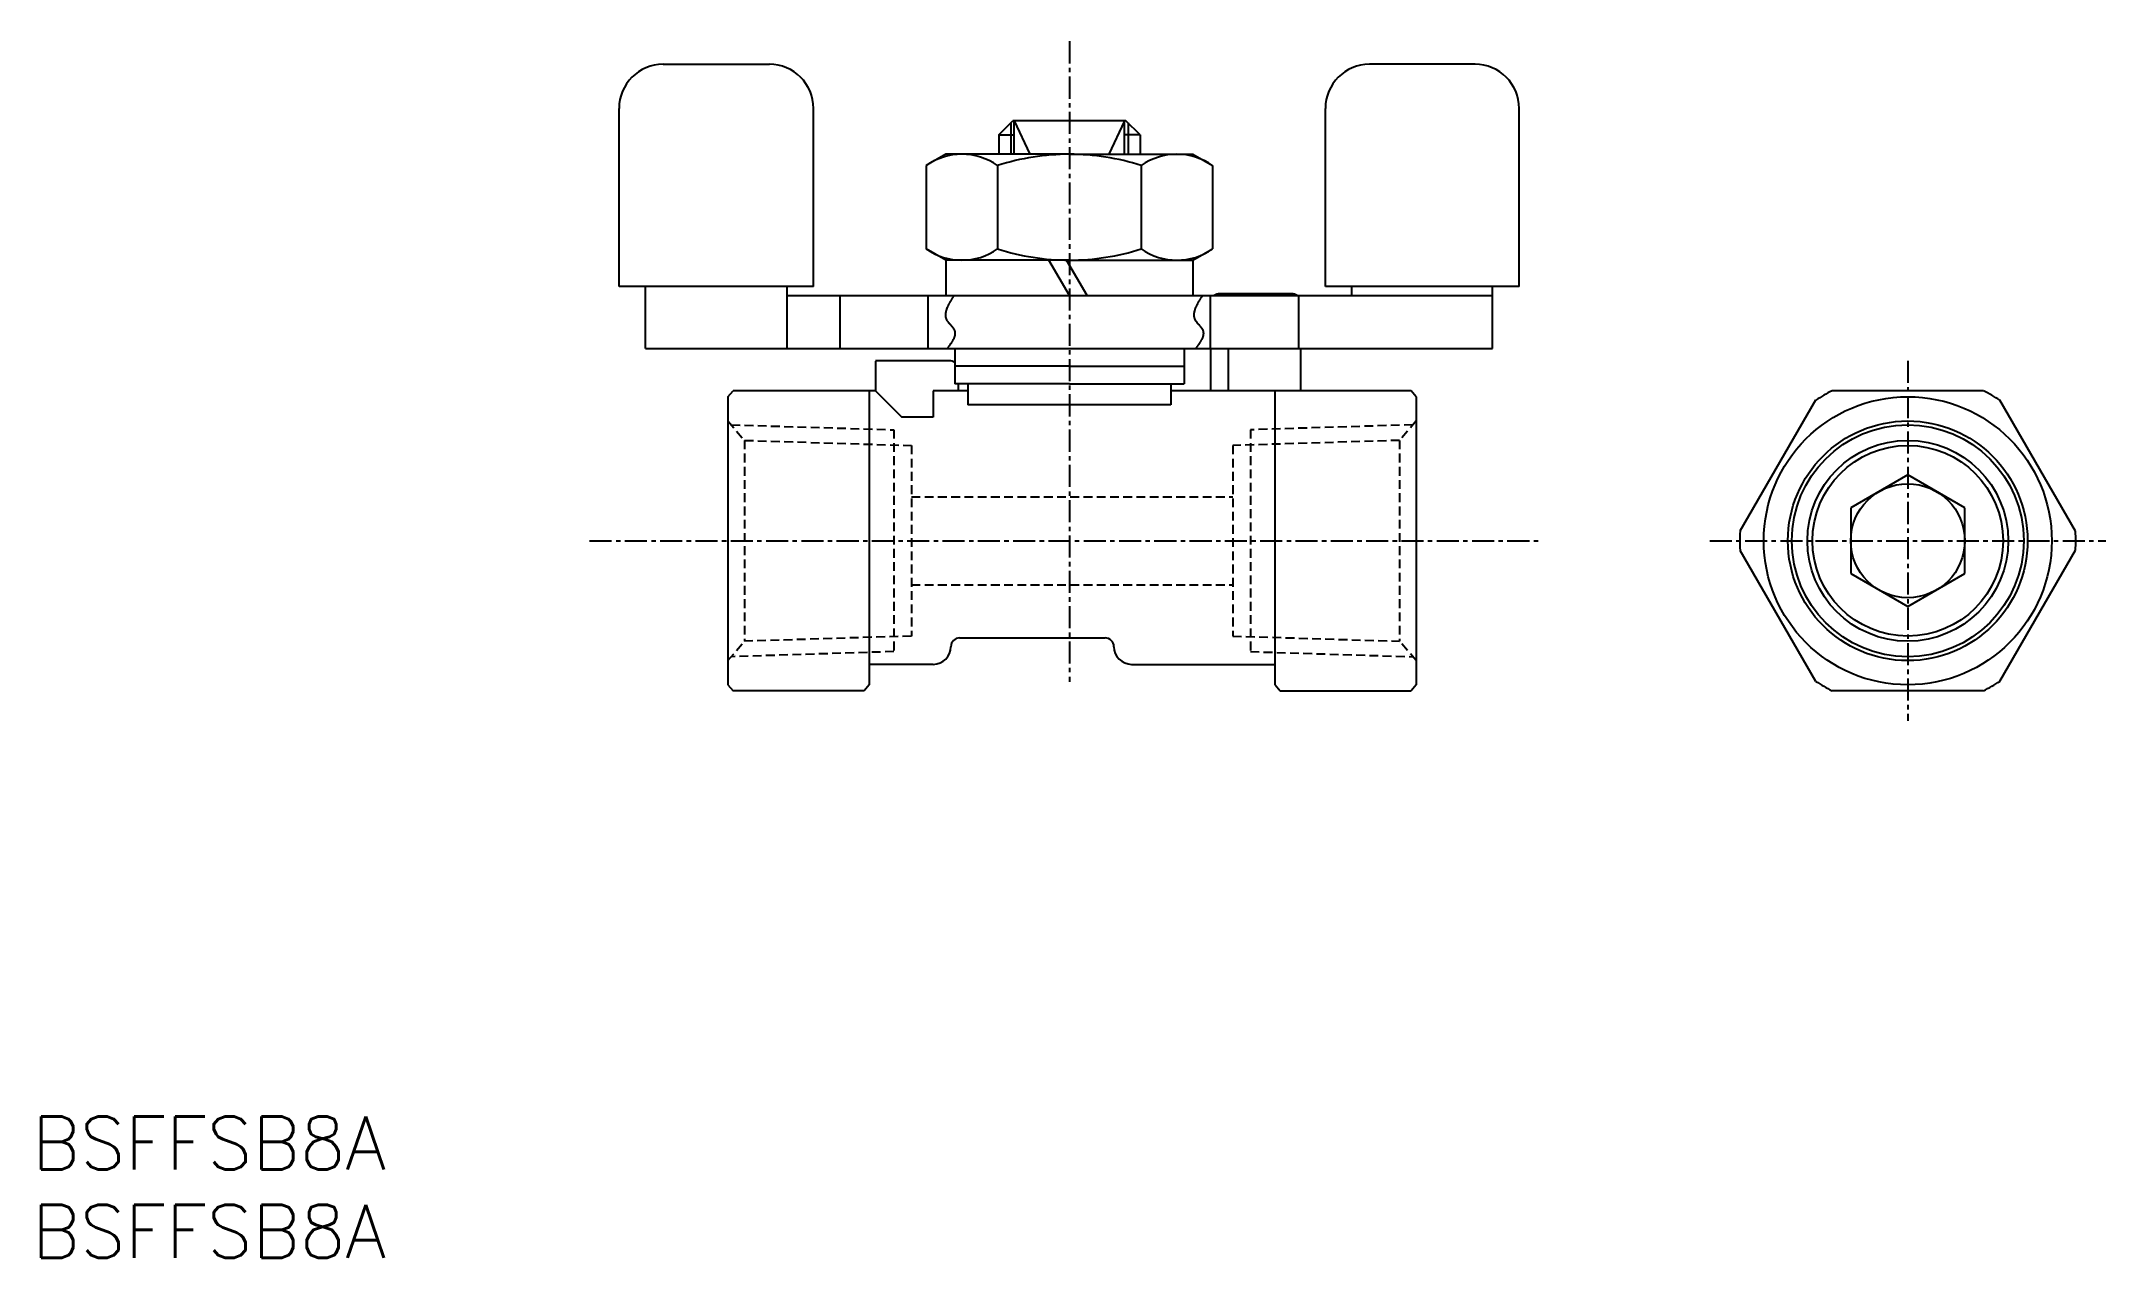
# Model space of a CAD drawing. Extents: x 1 to 117, y 0 to 69.
import ezdxf

# ---------------------------------------------------------------- set-up
doc = ezdxf.new("R2010")
doc.units = 0
doc.linetypes.add('CENTER', pattern=[2, 1.25, -0.25, 0.25, -0.25])
doc.linetypes.add('DASHED', pattern=[0.75, 0.5, -0.25])
doc.layers.get('0').update_dxf_attribs({"linetype": 'CONTINUOUS'})
doc.layers.add('CENTER', color=1, linetype='CENTER')
doc.styles.get("Standard").update_dxf_attribs({"font": 'txt.shx'})

# ---------------------------------------------------------------- blocks, each defined once
blk = doc.blocks.new('*U5')
at = {"color": 7, "linetype": 'CONTINUOUS'}
blk.add_text('BSFFSB8A', height=3, dxfattribs=at).set_placement((0, 0))
blk = doc.blocks.new('*U6')
at = {"color": 7, "linetype": 'CONTINUOUS'}
blk.add_text('BSFFSB8A', height=3, dxfattribs=at).set_placement((0, 5))

msp = doc.modelspace()

# ---------------------------------------------------------------- linework, layer by layer
at = {"color": 7, "linetype": 'CONTINUOUS'}
for p, q in [((35.75, 67.62), (41.77, 67.62)), ((81.75, 67.62), (75.77, 67.62)), ((33.25, 55.02), (33.25, 65.12)), ((44.27, 55.02), (44.27, 65.12)), ((54.77, 63.62), (55.57, 64.42)), ((61.97, 64.42), (55.57, 64.42)), ((55.64, 62.52), (55.64, 64.42)), ((61.89, 62.52), (61.89, 64.42)), ((62.77, 63.62), (61.97, 64.42)), ((73.27, 55.02), (73.27, 65.12)), ((84.25, 55.02), (84.25, 65.12)), ((54.77, 63.62), (54.77, 62.52)), ((54.77, 63.62), (55.64, 63.62)), ((62.77, 63.62), (61.89, 63.62)), ((62.77, 63.62), (62.77, 62.52)), ((51.77, 62.52), (50.66, 61.88)), ((58.77, 62.52), (51.77, 62.52)), ((58.77, 62.52), (65.77, 62.52)), ((65.77, 62.52), (66.88, 61.88)), ((50.66, 61.88), (50.66, 57.16)), ((54.7, 61.88), (54.7, 57.16)), ((62.83, 61.88), (62.83, 57.16)), ((66.88, 61.88), (66.88, 57.16)), ((51.77, 56.52), (50.66, 57.16)), ((51.77, 56.52), (51.77, 54.52)), ((58.77, 56.52), (51.77, 56.52)), ((58.77, 56.52), (52.77, 56.52)), ((58.77, 54.52), (57.61, 56.52)), ((59.77, 54.52), (58.61, 56.52)), ((58.77, 56.52), (65.77, 56.52)), ((65.77, 56.52), (66.88, 57.16)), ((65.77, 56.52), (65.77, 54.52)), ((44.27, 55.02), (33.25, 55.02)), ((34.75, 51.52), (34.75, 55.02)), ((42.77, 51.52), (42.77, 55.02)), ((84.25, 55.02), (73.27, 55.02)), ((74.77, 54.52), (74.77, 55.02)), ((82.75, 51.52), (82.75, 55.02)), ((42.77, 54.52), (82.75, 54.52)), ((45.77, 51.52), (45.77, 54.52)), ((50.77, 51.52), (50.77, 54.52)), ((66.77, 51.52), (66.77, 54.52)), ((71.37, 54.62), (67.27, 54.62)), ((71.77, 51.52), (71.77, 54.52)), ((34.75, 51.52), (58.77, 51.52)), ((52.27, 51.52), (52.27, 50.52)), ((58.77, 51.52), (82.75, 51.52)), ((65.27, 51.52), (65.27, 50.52)), ((66.77, 51.52), (66.77, 49.12)), ((67.77, 51.52), (67.77, 49.12)), ((71.87, 51.52), (71.87, 49.12)), ((51.97, 50.82), (47.78, 50.82)), ((47.78, 50.79), (47.78, 49.12)), ((58.77, 50.52), (52.27, 50.52)), ((52.27, 50.52), (52.27, 49.52)), ((58.77, 50.52), (65.27, 50.52)), ((65.27, 50.52), (65.27, 49.52)), ((58.77, 49.52), (52.27, 49.52)), ((52.47, 49.52), (52.47, 49.12)), ((53.02, 49.52), (53.02, 48.32)), ((58.77, 49.52), (64.52, 49.52)), ((58.77, 49.52), (65.27, 49.52)), ((64.52, 49.52), (64.52, 48.32)), ((39.42, 48.78), (39.71, 49.12)), ((39.42, 48.78), (39.42, 32.46)), ((47.78, 49.12), (39.71, 49.12)), ((47.42, 49.12), (47.42, 32.46)), ((47.78, 49.12), (49.28, 47.62)), ((51.05, 49.12), (51.05, 47.62)), ((53.02, 49.12), (51.05, 49.12)), ((58.77, 48.32), (53.02, 48.32)), ((64.52, 48.32), (58.77, 48.32)), ((78.13, 49.12), (64.52, 49.12)), ((70.42, 32.46), (70.42, 49.12)), ((78.42, 48.78), (78.13, 49.12)), ((78.42, 48.78), (78.42, 32.46)), ((51.05, 47.62), (49.28, 47.62)), ((106.27, 44.35), (103.04, 42.49)), ((109.5, 42.49), (106.27, 44.35)), ((103.04, 42.49), (103.04, 38.76)), ((109.5, 38.76), (109.5, 42.49)), ((103.04, 38.76), (106.27, 36.89)), ((106.27, 36.89), (109.5, 38.76)), ((52.55, 35.12), (60.79, 35.12)), ((52.05, 34.62), (52.05, 34.62)), ((61.29, 34.62), (61.29, 34.62)), ((51.05, 33.62), (47.42, 33.62)), ((62.29, 33.62), (70.42, 33.62)), ((39.42, 32.46), (39.71, 32.12)), ((47.13, 32.12), (39.71, 32.12)), ((47.42, 32.46), (47.13, 32.12)), ((70.42, 32.46), (70.71, 32.12)), ((70.71, 32.12), (78.13, 32.12)), ((78.42, 32.46), (78.13, 32.12))]:
    msp.add_line(p, q, dxfattribs=at)
at = {"color": 3, "linetype": 'CONTINUOUS'}
for p, q in [((55.64, 64.42), (56.52, 62.52)), ((61.89, 64.42), (61.01, 62.52)), ((55.44, 64.3), (55.44, 62.52)), ((62.09, 64.3), (62.09, 62.52))]:
    msp.add_line(p, q, dxfattribs=at)
at = {"color": 3, "linetype": 'DASHED'}
for p, q in [((39.42, 47.41), (40.36, 46.31)), ((39.61, 47.19), (48.82, 46.91)), ((48.82, 46.91), (48.82, 34.34)), ((78.23, 47.19), (69.02, 46.91)), ((69.02, 46.91), (69.02, 34.34)), ((78.42, 47.41), (77.48, 46.31)), ((40.36, 46.31), (49.82, 46.02)), ((40.36, 46.31), (40.36, 34.93)), ((49.82, 46.02), (49.82, 35.22)), ((77.48, 46.31), (68.02, 46.02)), ((68.02, 46.02), (68.02, 35.22)), ((77.48, 46.31), (77.48, 34.93)), ((49.82, 43.12), (68.02, 43.12)), ((49.82, 38.12), (68.02, 38.12)), ((49.82, 35.22), (40.36, 34.93)), ((68.02, 35.22), (77.48, 34.93)), ((39.42, 33.83), (40.36, 34.93)), ((48.82, 34.34), (39.61, 34.05)), ((69.02, 34.34), (78.23, 34.05)), ((78.42, 33.83), (77.48, 34.93))]:
    msp.add_line(p, q, dxfattribs=at)
at = {"color": 7, "linetype": 'CONTINUOUS'}
for points in [[(101.05, 48.58), (96.76, 41.16)], [(110.55, 49.12), (101.98, 49.12)], [(115.77, 41.16), (111.48, 48.58)], [(96.76, 40.08), (101.05, 32.66)], [(111.48, 32.66), (115.77, 40.08)], [(110.55, 32.12), (101.98, 32.12)]]:
    msp.add_lwpolyline(points, dxfattribs=at)
at = {"color": 7}
for points in [[(51.86, 51.52, 0), (51.87, 51.54, 0), (51.89, 51.56, 0), (51.9, 51.57, 0), (51.91, 51.59, 0), (51.92, 51.61, 0), (51.94, 51.62, 0), (51.95, 51.64, 0), (51.96, 51.66, 0), (51.97, 51.67, 0), (51.98, 51.69, 0), (52, 51.71, 0), (52.01, 51.72, 0), (52.02, 51.74, 0), (52.03, 51.76, 0), (52.04, 51.77, 0), (52.05, 51.79, 0), (52.06, 51.81, 0), (52.08, 51.82, 0), (52.09, 51.84, 0), (52.1, 51.86, 0), (52.11, 51.87, 0), (52.12, 51.89, 0), (52.13, 51.9, 0), (52.14, 51.92, 0), (52.15, 51.94, 0), (52.16, 51.95, 0), (52.17, 51.97, 0), (52.18, 51.99, 0), (52.19, 52, 0), (52.19, 52.02, 0), (52.2, 52.03, 0), (52.21, 52.05, 0), (52.22, 52.07, 0), (52.23, 52.08, 0), (52.23, 52.1, 0), (52.24, 52.12, 0), (52.25, 52.13, 0), (52.25, 52.15, 0), (52.26, 52.16, 0), (52.26, 52.18, 0), (52.27, 52.19, 0), (52.27, 52.21, 0), (52.28, 52.23, 0), (52.28, 52.24, 0), (52.29, 52.26, 0), (52.29, 52.27, 0), (52.29, 52.29, 0), (52.29, 52.3, 0), (52.3, 52.32, 0), (52.3, 52.33, 0), (52.3, 52.35, 0), (52.3, 52.36, 0), (52.3, 52.38, 0), (52.3, 52.39, 0), (52.3, 52.41, 0), (52.3, 52.42, 0), (52.3, 52.44, 0), (52.29, 52.45, 0), (52.29, 52.47, 0), (52.29, 52.48, 0), (52.28, 52.5, 0), (52.28, 52.51, 0), (52.27, 52.53, 0), (52.27, 52.54, 0), (52.26, 52.55, 0), (52.26, 52.57, 0), (52.25, 52.58, 0), (52.24, 52.6, 0), (52.23, 52.61, 0), (52.22, 52.62, 0), (52.22, 52.64, 0), (52.21, 52.65, 0), (52.2, 52.67, 0), (52.19, 52.68, 0), (52.18, 52.69, 0), (52.17, 52.71, 0), (52.16, 52.72, 0), (52.14, 52.73, 0), (52.13, 52.75, 0), (52.12, 52.76, 0), (52.11, 52.77, 0), (52.1, 52.79, 0), (52.09, 52.8, 0), (52.07, 52.81, 0), (52.06, 52.83, 0), (52.05, 52.84, 0), (52.04, 52.86, 0), (52.03, 52.87, 0), (52.01, 52.88, 0), (52, 52.9, 0), (51.99, 52.91, 0), (51.98, 52.92, 0), (51.97, 52.94, 0), (51.95, 52.95, 0), (51.94, 52.96, 0), (51.93, 52.98, 0), (51.92, 52.99, 0), (51.91, 53, 0), (51.9, 53.02, 0), (51.89, 53.03, 0), (51.88, 53.05, 0), (51.87, 53.06, 0), (51.86, 53.07, 0), (51.85, 53.09, 0), (51.84, 53.1, 0), (51.83, 53.12, 0), (51.83, 53.13, 0), (51.82, 53.15, 0), (51.81, 53.16, 0), (51.81, 53.18, 0), (51.8, 53.19, 0), (51.8, 53.2, 0), (51.79, 53.22, 0), (51.79, 53.23, 0), (51.78, 53.25, 0), (51.78, 53.26, 0), (51.77, 53.28, 0), (51.77, 53.29, 0), (51.77, 53.31, 0), (51.77, 53.33, 0), (51.76, 53.34, 0), (51.76, 53.36, 0), (51.76, 53.37, 0), (51.76, 53.39, 0), (51.76, 53.4, 0), (51.76, 53.42, 0), (51.76, 53.43, 0), (51.76, 53.45, 0), (51.76, 53.47, 0), (51.76, 53.48, 0), (51.76, 53.5, 0), (51.77, 53.51, 0), (51.77, 53.53, 0), (51.77, 53.55, 0), (51.77, 53.56, 0), (51.78, 53.58, 0), (51.78, 53.59, 0), (51.78, 53.61, 0), (51.79, 53.63, 0), (51.79, 53.64, 0), (51.8, 53.66, 0), (51.8, 53.68, 0), (51.81, 53.69, 0), (51.81, 53.71, 0), (51.82, 53.73, 0), (51.82, 53.74, 0), (51.83, 53.76, 0), (51.83, 53.78, 0), (51.84, 53.79, 0), (51.85, 53.81, 0), (51.85, 53.83, 0), (51.86, 53.84, 0), (51.87, 53.86, 0), (51.88, 53.88, 0), (51.88, 53.89, 0), (51.89, 53.91, 0), (51.9, 53.93, 0), (51.91, 53.95, 0), (51.92, 53.96, 0), (51.92, 53.98, 0), (51.93, 54, 0), (51.94, 54.01, 0), (51.95, 54.03, 0), (51.96, 54.05, 0), (51.97, 54.07, 0), (51.98, 54.08, 0), (51.99, 54.1, 0), (52, 54.12, 0), (52.01, 54.14, 0), (52.02, 54.15, 0), (52.03, 54.17, 0), (52.04, 54.19, 0), (52.05, 54.21, 0), (52.06, 54.22, 0), (52.07, 54.24, 0), (52.08, 54.26, 0), (52.09, 54.28, 0), (52.1, 54.29, 0), (52.11, 54.31, 0), (52.12, 54.33, 0), (52.13, 54.35, 0), (52.14, 54.36, 0), (52.15, 54.38, 0), (52.16, 54.4, 0), (52.18, 54.42, 0), (52.19, 54.43, 0), (52.2, 54.45, 0), (52.21, 54.47, 0), (52.22, 54.49, 0), (52.23, 54.5, 0), (52.24, 54.52, 0)], [(65.94, 51.52, 0), (65.95, 51.54, 0), (65.96, 51.56, 0), (65.97, 51.57, 0), (65.99, 51.59, 0), (66, 51.61, 0), (66.01, 51.62, 0), (66.02, 51.64, 0), (66.04, 51.66, 0), (66.05, 51.67, 0), (66.06, 51.69, 0), (66.07, 51.71, 0), (66.08, 51.72, 0), (66.1, 51.74, 0), (66.11, 51.76, 0), (66.12, 51.77, 0), (66.13, 51.79, 0), (66.14, 51.81, 0), (66.15, 51.82, 0), (66.16, 51.84, 0), (66.17, 51.86, 0), (66.18, 51.87, 0), (66.19, 51.89, 0), (66.2, 51.9, 0), (66.21, 51.92, 0), (66.22, 51.94, 0), (66.23, 51.95, 0), (66.24, 51.97, 0), (66.25, 51.99, 0), (66.26, 52, 0), (66.27, 52.02, 0), (66.28, 52.03, 0), (66.29, 52.05, 0), (66.29, 52.07, 0), (66.3, 52.08, 0), (66.31, 52.1, 0), (66.32, 52.12, 0), (66.32, 52.13, 0), (66.33, 52.15, 0), (66.33, 52.16, 0), (66.34, 52.18, 0), (66.34, 52.19, 0), (66.35, 52.21, 0), (66.35, 52.23, 0), (66.36, 52.24, 0), (66.36, 52.26, 0), (66.36, 52.27, 0), (66.37, 52.29, 0), (66.37, 52.3, 0), (66.37, 52.32, 0), (66.37, 52.33, 0), (66.37, 52.35, 0), (66.38, 52.36, 0), (66.38, 52.38, 0), (66.38, 52.39, 0), (66.37, 52.41, 0), (66.37, 52.42, 0), (66.37, 52.44, 0), (66.37, 52.45, 0), (66.37, 52.47, 0), (66.36, 52.48, 0), (66.36, 52.5, 0), (66.35, 52.51, 0), (66.35, 52.53, 0), (66.34, 52.54, 0), (66.34, 52.55, 0), (66.33, 52.57, 0), (66.32, 52.58, 0), (66.32, 52.6, 0), (66.31, 52.61, 0), (66.3, 52.62, 0), (66.29, 52.64, 0), (66.28, 52.65, 0), (66.27, 52.67, 0), (66.26, 52.68, 0), (66.25, 52.69, 0), (66.24, 52.71, 0), (66.23, 52.72, 0), (66.22, 52.73, 0), (66.21, 52.75, 0), (66.2, 52.76, 0), (66.19, 52.77, 0), (66.17, 52.79, 0), (66.16, 52.8, 0), (66.15, 52.81, 0), (66.14, 52.83, 0), (66.13, 52.84, 0), (66.11, 52.86, 0), (66.1, 52.87, 0), (66.09, 52.88, 0), (66.08, 52.9, 0), (66.07, 52.91, 0), (66.05, 52.92, 0), (66.04, 52.94, 0), (66.03, 52.95, 0), (66.02, 52.96, 0), (66.01, 52.98, 0), (66, 52.99, 0), (65.99, 53, 0), (65.98, 53.02, 0), (65.96, 53.03, 0), (65.95, 53.05, 0), (65.95, 53.06, 0), (65.94, 53.07, 0), (65.93, 53.09, 0), (65.92, 53.1, 0), (65.91, 53.12, 0), (65.9, 53.13, 0), (65.9, 53.15, 0), (65.89, 53.16, 0), (65.88, 53.18, 0), (65.88, 53.19, 0), (65.87, 53.2, 0), (65.87, 53.22, 0), (65.86, 53.23, 0), (65.86, 53.25, 0), (65.85, 53.26, 0), (65.85, 53.28, 0), (65.85, 53.29, 0), (65.84, 53.31, 0), (65.84, 53.33, 0), (65.84, 53.34, 0), (65.84, 53.36, 0), (65.84, 53.37, 0), (65.84, 53.39, 0), (65.84, 53.4, 0), (65.84, 53.42, 0), (65.84, 53.43, 0), (65.84, 53.45, 0), (65.84, 53.47, 0), (65.84, 53.48, 0), (65.84, 53.5, 0), (65.84, 53.51, 0), (65.84, 53.53, 0), (65.85, 53.55, 0), (65.85, 53.56, 0), (65.85, 53.58, 0), (65.86, 53.59, 0), (65.86, 53.61, 0), (65.86, 53.63, 0), (65.87, 53.64, 0), (65.87, 53.66, 0), (65.88, 53.68, 0), (65.88, 53.69, 0), (65.89, 53.71, 0), (65.89, 53.73, 0), (65.9, 53.74, 0), (65.9, 53.76, 0), (65.91, 53.78, 0), (65.92, 53.79, 0), (65.92, 53.81, 0), (65.93, 53.83, 0), (65.94, 53.84, 0), (65.94, 53.86, 0), (65.95, 53.88, 0), (65.96, 53.89, 0), (65.97, 53.91, 0), (65.97, 53.93, 0), (65.98, 53.95, 0), (65.99, 53.96, 0), (66, 53.98, 0), (66.01, 54, 0), (66.02, 54.01, 0), (66.03, 54.03, 0), (66.04, 54.05, 0), (66.04, 54.07, 0), (66.05, 54.08, 0), (66.06, 54.1, 0), (66.07, 54.12, 0), (66.08, 54.14, 0), (66.09, 54.15, 0), (66.1, 54.17, 0), (66.11, 54.19, 0), (66.12, 54.21, 0), (66.13, 54.22, 0), (66.14, 54.24, 0), (66.15, 54.26, 0), (66.16, 54.28, 0), (66.18, 54.29, 0), (66.19, 54.31, 0), (66.2, 54.33, 0), (66.21, 54.35, 0), (66.22, 54.36, 0), (66.23, 54.38, 0), (66.24, 54.4, 0), (66.25, 54.42, 0), (66.26, 54.43, 0), (66.27, 54.45, 0), (66.28, 54.47, 0), (66.3, 54.49, 0), (66.31, 54.5, 0), (66.32, 54.52, 0)]]:
    msp.add_polyline3d(points, dxfattribs=at)
at = {"color": 7, "linetype": 'CONTINUOUS'}
for radius in [8.16, 6.79, 5.69, 5.4, 3.23]:
    msp.add_circle((106.27, 40.62), radius, dxfattribs=at)
at = {"color": 3, "linetype": 'CONTINUOUS'}
msp.add_circle((106.27, 40.62), 6.57, dxfattribs=at)
at = {"color": 7, "linetype": 'CONTINUOUS'}
for centre, radius, start, end in [((35.75, 65.12), 2.5, 90, 180), ((41.77, 65.12), 2.5, 0, 90), ((75.77, 65.12), 2.5, 90, 180), ((81.75, 65.12), 2.5, 0, 90), ((52.68, 59.01), 3.51, 54.8236, 125.1764), ((58.77, 49.28), 13.24, 90, 107.8967), ((58.77, 49.28), 13.24, 72.1033, 90), ((64.86, 59.01), 3.51, 54.8236, 125.1764), ((52.68, 60.03), 3.51, 234.8236, 305.1764), ((58.77, 69.76), 13.24, 252.1033, 270), ((58.77, 69.76), 13.24, 270, 287.8967), ((64.86, 60.03), 3.51, 234.8236, 305.1764), ((67.27, 54.12), 0.5, 90, 126.8699), ((68.27, 54.12), 0.5, 90, 126.8699), ((71.37, 54.12), 0.5, 53.1301, 90), ((51.97, 50.32), 0.5, 53.1301, 90), ((106.27, 40.62), 9.52, 116.7655, 123.2345), ((106.27, 40.62), 9.52, 56.7655, 63.2345), ((106.27, 40.62), 9.52, 176.7655, 183.2345), ((106.27, 40.62), 9.52, 356.7655, 3.2345), ((52.55, 34.62), 0.5, 90, 180), ((60.79, 34.62), 0.5, 360, 90), ((51.05, 34.62), 1, 270, 0), ((62.29, 34.62), 1, 180, 270), ((106.27, 40.62), 9.52, 236.7655, 243.2345), ((106.27, 40.62), 9.52, 296.7655, 303.2345)]:
    msp.add_arc(centre, radius, start, end, dxfattribs=at)
at = {"layer": 'CENTER', "color": 1, "linetype": 'CENTER'}
for p, q in [((58.77, 68.92), (58.77, 32.62)), ((106.27, 50.82), (106.27, 30.42)), ((31.58, 40.62), (85.41, 40.62)), ((95.05, 40.62), (117.49, 40.62))]:
    msp.add_line(p, q, dxfattribs=at)

# ---------------------------------------------------------------- block references
at = {"color": 7, "linetype": 'CONTINUOUS'}
for name in ['*U6', '*U5']:
    msp.add_blockref(name, (0, 0), dxfattribs=at)

doc.saveas('drawing.dxf')
